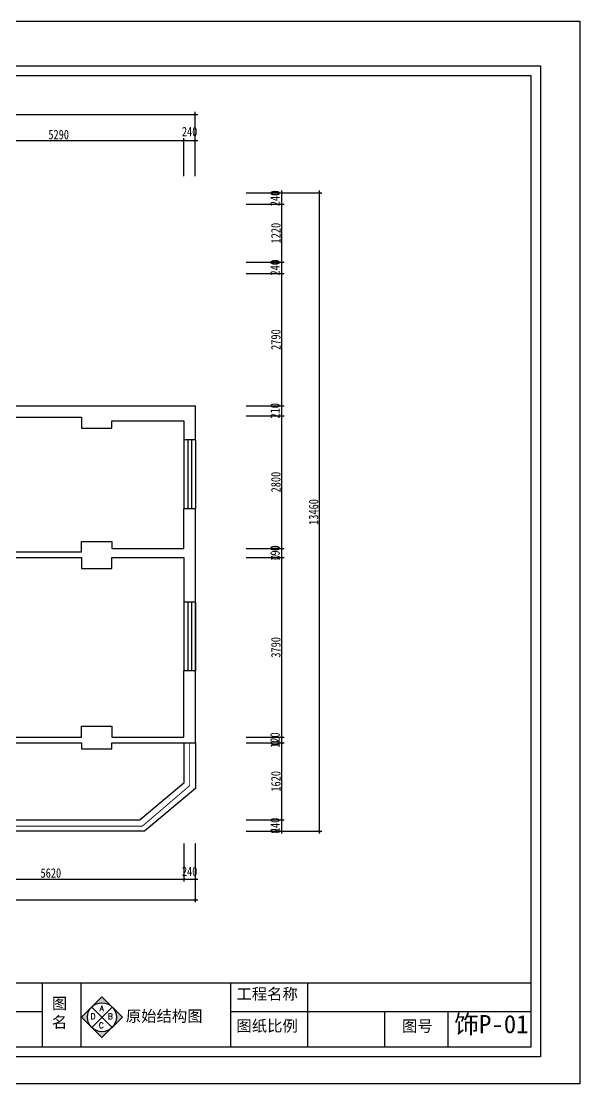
# Model space of a CAD drawing. Header units: millimetres. Extents: x 80308 to 204088, y -952573 to -878525.
# Drawn here: x 159093 to 170886, y -900932 to -878525 of the extents above; entities that cross this region are included whole.
import ezdxf

# ---------------------------------------------------------------- set-up
doc = ezdxf.new("R2010")
doc.units = ezdxf.units.MM
doc.header["$PDMODE"] = 3
for name, color, linetype in [('06其他', 8, 'Continuous'), ('2', 2, 'Continuous'), ('250', 250, 'Continuous'), ('细线', 250, 'Continuous')]:
    doc.layers.add(name, color=color, linetype=linetype)
doc.styles.add('DIM', font='simhei.ttf', dxfattribs={"width": 0.8})
doc.styles.add('PYHCN', font='')
doc.styles.add('ROMANC', font='romanc__.ttf')
doc.styles.get("Standard").update_dxf_attribs({"font": 'simhei.ttf'})
doc.styles.get('PYHCN').set_extended_font_data('SimSun')
doc.dimstyles.new('1-50', dxfattribs={"dimscale": 50, "dimtxt": 4, "dimasz": 1, "dimexe": 1, "dimexo": 0.1, "dimgap": 0.5, "dimtad": 1, "dimdec": 0, "dimdsep": 46, "dimtxsty": 'DIM', "dimblk": 'ARCHTICK', "dimcen": 4, "dimdle": 1, "dimclrd": 3, "dimclre": 3, "dimclrt": 1, "dimadec": 0, "dimazin": 0, "dimtfac": 1, "dimtdec": 0, "dimtmove": 2, "dimatfit": 3, "dimldrblk": 'DOT', "dimfxl": 15, "dimfxlon": 1, "dimarcsym": 0})

# ---------------------------------------------------------------- blocks, each defined once
blk = doc.blocks.new('_ArchTick')
at = {"color": 0, "linetype": 'ByBlock', "const_width": 0.15}
blk.add_lwpolyline([(-0.5, -0.5), (0.5, 0.5)], dxfattribs=at)
blk = doc.blocks.new('*D320')
at = {"layer": '250', "color": 3, "lineweight": -2}
for p, q in [((157239, -881793), (157239, -880993)), ((162529, -881793), (162529, -880993)), ((157189, -881043), (162579, -881043))]:
    blk.add_line(p, q, dxfattribs=at)
at = {"layer": 'Defpoints', "color": 0}
for p in [(162529, -881043), (157239, -888079), (162529, -888159)]:
    blk.add_point(p, dxfattribs=at)
at = {"layer": '250', "color": 3, "lineweight": -2, "xscale": 50, "yscale": 50, "zscale": 50, "rotation": 180}
blk.add_blockref('_ArchTick', (157239, -881043), dxfattribs=at)
at = {"layer": '250', "color": 3, "lineweight": -2, "xscale": 50, "yscale": 50, "zscale": 50}
blk.add_blockref('_ArchTick', (162529, -881043), dxfattribs=at)
at = {"layer": '250', "color": 1, "insert": (159884, -880917), "char_height": 200, "attachment_point": 5, "style": 'DIM'}
blk.add_mtext('5290', dxfattribs=at)
blk = doc.blocks.new('_Dot')
at = {"color": 0, "linetype": 'ByBlock', "lineweight": -2}
blk.add_line((-0.5, 0), (-1, 0), dxfattribs=at)
at = {"color": 0, "linetype": 'ByBlock', "const_width": 0.5}
blk.add_lwpolyline([(-0.25, 0, 1), (0.25, 0, 1)], format="xyb", close=True, dxfattribs=at)
blk = doc.blocks.new('*D321')
at = {"layer": '250', "color": 3, "lineweight": -2}
for p, q in [((162529, -881793), (162529, -880993)), ((162769, -881793), (162769, -880993)), ((162479, -881043), (162819, -881043))]:
    blk.add_line(p, q, dxfattribs=at)
at = {"layer": 'Defpoints', "color": 0}
for p in [(162769, -881043), (162769, -887839), (162529, -888159)]:
    blk.add_point(p, dxfattribs=at)
at = {"layer": '250', "color": 3, "lineweight": -2, "xscale": 50, "yscale": 50, "zscale": 50, "rotation": 180}
blk.add_blockref('_ArchTick', (162529, -881043), dxfattribs=at)
at = {"layer": '250', "color": 3, "lineweight": -2, "xscale": 50, "yscale": 50, "zscale": 50}
blk.add_blockref('_ArchTick', (162769, -881043), dxfattribs=at)
at = {"layer": '250', "color": 1, "insert": (162649, -880854), "char_height": 200, "attachment_point": 5, "style": 'DIM'}
blk.add_mtext('240', dxfattribs=at)
blk = doc.blocks.new('*D322')
at = {"layer": '250', "color": 3, "lineweight": -2}
for p, q in [((146519, -880489), (162819, -880489)), ((146569, -881239), (146569, -880439)), ((162769, -881239), (162769, -880439))]:
    blk.add_line(p, q, dxfattribs=at)
at = {"layer": 'Defpoints', "color": 0}
for p in [(162769, -880489), (146569, -881793), (162769, -881793)]:
    blk.add_point(p, dxfattribs=at)
at = {"layer": '250', "color": 3, "lineweight": -2, "xscale": 50, "yscale": 50, "zscale": 50, "rotation": 180}
blk.add_blockref('_ArchTick', (146569, -880489), dxfattribs=at)
at = {"layer": '250', "color": 3, "lineweight": -2, "xscale": 50, "yscale": 50, "zscale": 50}
blk.add_blockref('_ArchTick', (162769, -880489), dxfattribs=at)
at = {"layer": '250', "color": 1, "insert": (154669, -880363), "char_height": 200, "attachment_point": 5, "style": 'DIM'}
blk.add_mtext('16200', dxfattribs=at)
blk = doc.blocks.new('*D323')
at = {"layer": '250', "color": 3, "lineweight": -2}
for p, q in [((163845, -895604), (164645, -895604)), ((163845, -895604), (164645, -895604)), ((164595, -895604), (164595, -895604))]:
    blk.add_line(p, q, dxfattribs=at)
at = {"layer": 'Defpoints', "color": 0}
for p in [(155324, -895604), (160109, -895604), (164595, -895604)]:
    blk.add_point(p, dxfattribs=at)
at = {"layer": '250', "color": 1, "insert": (164453, -895604), "char_height": 200, "attachment_point": 5, "rotation": 90, "style": 'DIM'}
blk.add_mtext('0', dxfattribs=at)
blk = doc.blocks.new('*D324')
at = {"layer": '250', "color": 3, "lineweight": -2}
for p, q in [((164595, -895654), (164595, -895314)), ((163845, -895364), (164645, -895364)), ((163845, -895604), (164645, -895604))]:
    blk.add_line(p, q, dxfattribs=at)
at = {"layer": 'Defpoints', "color": 0}
for p in [(160022, -895364), (164595, -895364), (160109, -895604)]:
    blk.add_point(p, dxfattribs=at)
at = {"layer": '250', "color": 3, "lineweight": -2, "xscale": 50, "yscale": 50, "zscale": 50}
for p, rotation in [((164595, -895364), 90), ((164595, -895604), 270)]:
    blk.add_blockref('_ArchTick', p, dxfattribs=dict(at, rotation=rotation))
at = {"layer": '250', "color": 1, "insert": (164453, -895484), "char_height": 200, "attachment_point": 5, "rotation": 90, "style": 'DIM'}
blk.add_mtext('240', dxfattribs=at)
blk = doc.blocks.new('*D325')
at = {"layer": '250', "color": 3, "lineweight": -2}
for p, q in [((163845, -893744), (164645, -893744)), ((164595, -895414), (164595, -893694)), ((163845, -895364), (164645, -895364))]:
    blk.add_line(p, q, dxfattribs=at)
at = {"layer": 'Defpoints', "color": 0}
for p in [(159424, -893744), (164595, -893744), (160022, -895364)]:
    blk.add_point(p, dxfattribs=at)
at = {"layer": '250', "color": 3, "lineweight": -2, "xscale": 50, "yscale": 50, "zscale": 50}
for p, rotation in [((164595, -893744), 90), ((164595, -895364), 270)]:
    blk.add_blockref('_ArchTick', p, dxfattribs=dict(at, rotation=rotation))
at = {"layer": '250', "color": 1, "insert": (164469, -894554), "char_height": 200, "attachment_point": 5, "rotation": 90, "style": 'DIM'}
blk.add_mtext('1620', dxfattribs=at)
blk = doc.blocks.new('*D326')
at = {"layer": '250', "color": 3, "lineweight": -2}
for p, q in [((163845, -893744), (164645, -893744)), ((163845, -893744), (164645, -893744)), ((164595, -893744), (164595, -893744))]:
    blk.add_line(p, q, dxfattribs=at)
at = {"layer": 'Defpoints', "color": 0}
for p in [(159424, -893744), (160944, -893744), (164595, -893744)]:
    blk.add_point(p, dxfattribs=at)
at = {"layer": '250', "color": 1, "insert": (164453, -893744), "char_height": 200, "attachment_point": 5, "rotation": 90, "style": 'DIM'}
blk.add_mtext('0', dxfattribs=at)
blk = doc.blocks.new('*D327')
at = {"layer": '250', "color": 3, "lineweight": -2}
for p, q in [((163845, -893624), (164645, -893624)), ((163845, -893744), (164645, -893744)), ((164595, -893794), (164595, -893574))]:
    blk.add_line(p, q, dxfattribs=at)
at = {"layer": 'Defpoints', "color": 0}
for p in [(160944, -893624), (160944, -893744), (164595, -893624)]:
    blk.add_point(p, dxfattribs=at)
at = {"layer": '250', "color": 3, "lineweight": -2, "xscale": 50, "yscale": 50, "zscale": 50}
for p, rotation in [((164595, -893624), 90), ((164595, -893744), 270)]:
    blk.add_blockref('_ArchTick', p, dxfattribs=dict(at, rotation=rotation))
at = {"layer": '250', "color": 1, "insert": (164453, -893684), "char_height": 200, "attachment_point": 5, "rotation": 90, "style": 'DIM'}
blk.add_mtext('120', dxfattribs=at)
blk = doc.blocks.new('*D328')
at = {"layer": '250', "color": 3, "lineweight": -2}
for p, q in [((163845, -889834), (164645, -889834)), ((164595, -893674), (164595, -889784)), ((163845, -893624), (164645, -893624))]:
    blk.add_line(p, q, dxfattribs=at)
at = {"layer": 'Defpoints', "color": 0}
for p in [(160944, -889834), (164595, -889834), (160944, -893624)]:
    blk.add_point(p, dxfattribs=at)
at = {"layer": '250', "color": 3, "lineweight": -2, "xscale": 50, "yscale": 50, "zscale": 50}
for p, rotation in [((164595, -889834), 90), ((164595, -893624), 270)]:
    blk.add_blockref('_ArchTick', p, dxfattribs=dict(at, rotation=rotation))
at = {"layer": '250', "color": 1, "insert": (164469, -891729), "char_height": 200, "attachment_point": 5, "rotation": 90, "style": 'DIM'}
blk.add_mtext('3790', dxfattribs=at)
blk = doc.blocks.new('*D329')
at = {"layer": '250', "color": 3, "lineweight": -2}
for p, q in [((163845, -889834), (164645, -889834)), ((163845, -889834), (164645, -889834)), ((164595, -889834), (164595, -889834))]:
    blk.add_line(p, q, dxfattribs=at)
at = {"layer": 'Defpoints', "color": 0}
for p in [(159424, -889834), (160944, -889834), (164595, -889834)]:
    blk.add_point(p, dxfattribs=at)
at = {"layer": '250', "color": 1, "insert": (164453, -889834), "char_height": 200, "attachment_point": 5, "rotation": 90, "style": 'DIM'}
blk.add_mtext('0', dxfattribs=at)
blk = doc.blocks.new('*D330')
at = {"layer": '250', "color": 3, "lineweight": -2}
for p, q in [((163845, -889644), (164645, -889644)), ((164595, -889884), (164595, -889594)), ((163845, -889834), (164645, -889834))]:
    blk.add_line(p, q, dxfattribs=at)
at = {"layer": 'Defpoints', "color": 0}
for p in [(159424, -889644), (164595, -889644), (159424, -889834)]:
    blk.add_point(p, dxfattribs=at)
at = {"layer": '250', "color": 3, "lineweight": -2, "xscale": 50, "yscale": 50, "zscale": 50}
for p, rotation in [((164595, -889644), 90), ((164595, -889834), 270)]:
    blk.add_blockref('_ArchTick', p, dxfattribs=dict(at, rotation=rotation))
at = {"layer": '250', "color": 1, "insert": (164453, -889739), "char_height": 200, "attachment_point": 5, "rotation": 90, "style": 'DIM'}
blk.add_mtext('190', dxfattribs=at)
blk = doc.blocks.new('*D331')
at = {"layer": '250', "color": 3, "lineweight": -2}
for p, q in [((163845, -889644), (164645, -889644)), ((163845, -889644), (164645, -889644)), ((164595, -889644), (164595, -889644))]:
    blk.add_line(p, q, dxfattribs=at)
at = {"layer": 'Defpoints', "color": 0}
for p in [(159424, -889644), (160944, -889644), (164595, -889644)]:
    blk.add_point(p, dxfattribs=at)
at = {"layer": '250', "color": 1, "insert": (164453, -889644), "char_height": 200, "attachment_point": 5, "rotation": 90, "style": 'DIM'}
blk.add_mtext('0', dxfattribs=at)
blk = doc.blocks.new('*D332')
at = {"layer": '250', "color": 3, "lineweight": -2}
for p, q in [((163845, -886844), (164645, -886844)), ((164595, -889694), (164595, -886794)), ((163845, -889644), (164645, -889644))]:
    blk.add_line(p, q, dxfattribs=at)
at = {"layer": 'Defpoints', "color": 0}
for p in [(152114, -886844), (164595, -886844), (160944, -889644)]:
    blk.add_point(p, dxfattribs=at)
at = {"layer": '250', "color": 3, "lineweight": -2, "xscale": 50, "yscale": 50, "zscale": 50}
for p, rotation in [((164595, -886844), 90), ((164595, -889644), 270)]:
    blk.add_blockref('_ArchTick', p, dxfattribs=dict(at, rotation=rotation))
at = {"layer": '250', "color": 1, "insert": (164469, -888244), "char_height": 200, "attachment_point": 5, "rotation": 90, "style": 'DIM'}
blk.add_mtext('2800', dxfattribs=at)
blk = doc.blocks.new('*D333')
at = {"layer": '250', "color": 3, "lineweight": -2}
for p, q in [((164595, -886894), (164595, -886584)), ((163845, -886634), (164645, -886634)), ((163845, -886844), (164645, -886844))]:
    blk.add_line(p, q, dxfattribs=at)
at = {"layer": 'Defpoints', "color": 0}
for p in [(152114, -886844), (153654, -886634), (164595, -886634)]:
    blk.add_point(p, dxfattribs=at)
at = {"layer": '250', "color": 3, "lineweight": -2, "xscale": 50, "yscale": 50, "zscale": 50}
for p, rotation in [((164595, -886634), 90), ((164595, -886844), 270)]:
    blk.add_blockref('_ArchTick', p, dxfattribs=dict(at, rotation=rotation))
at = {"layer": '250', "color": 1, "insert": (164453, -886739), "char_height": 200, "attachment_point": 5, "rotation": 90, "style": 'DIM'}
blk.add_mtext('210', dxfattribs=at)
blk = doc.blocks.new('*D334')
at = {"layer": '250', "color": 3, "lineweight": -2}
for p, q in [((163845, -886634), (164645, -886634)), ((163845, -886634), (164645, -886634)), ((164595, -886634), (164595, -886634))]:
    blk.add_line(p, q, dxfattribs=at)
at = {"layer": 'Defpoints', "color": 0}
for p in [(150414, -886634), (153654, -886634), (164595, -886634)]:
    blk.add_point(p, dxfattribs=at)
at = {"layer": '250', "color": 1, "insert": (164453, -886634), "char_height": 200, "attachment_point": 5, "rotation": 90, "style": 'DIM'}
blk.add_mtext('0', dxfattribs=at)
blk = doc.blocks.new('*D335')
at = {"layer": '250', "color": 3, "lineweight": -2}
for p, q in [((163845, -883844), (164645, -883844)), ((164595, -886684), (164595, -883794)), ((163845, -886634), (164645, -886634))]:
    blk.add_line(p, q, dxfattribs=at)
at = {"layer": 'Defpoints', "color": 0}
for p in [(150174, -883844), (164595, -883844), (150414, -886634)]:
    blk.add_point(p, dxfattribs=at)
at = {"layer": '250', "color": 3, "lineweight": -2, "xscale": 50, "yscale": 50, "zscale": 50}
for p, rotation in [((164595, -883844), 90), ((164595, -886634), 270)]:
    blk.add_blockref('_ArchTick', p, dxfattribs=dict(at, rotation=rotation))
at = {"layer": '250', "color": 1, "insert": (164469, -885239), "char_height": 200, "attachment_point": 5, "rotation": 90, "style": 'DIM'}
blk.add_mtext('2790', dxfattribs=at)
blk = doc.blocks.new('*D336')
at = {"layer": '250', "color": 3, "lineweight": -2}
for p, q in [((163845, -883604), (164645, -883604)), ((164595, -883894), (164595, -883554)), ((163845, -883844), (164645, -883844))]:
    blk.add_line(p, q, dxfattribs=at)
at = {"layer": 'Defpoints', "color": 0}
for p in [(146744, -883604), (164595, -883604), (150174, -883844)]:
    blk.add_point(p, dxfattribs=at)
at = {"layer": '250', "color": 3, "lineweight": -2, "xscale": 50, "yscale": 50, "zscale": 50}
for p, rotation in [((164595, -883604), 90), ((164595, -883844), 270)]:
    blk.add_blockref('_ArchTick', p, dxfattribs=dict(at, rotation=rotation))
at = {"layer": '250', "color": 1, "insert": (164453, -883724), "char_height": 200, "attachment_point": 5, "rotation": 90, "style": 'DIM'}
blk.add_mtext('240', dxfattribs=at)
blk = doc.blocks.new('*D337')
at = {"layer": '250', "color": 3, "lineweight": -2}
for p, q in [((163845, -883604), (164645, -883604)), ((163845, -883604), (164645, -883604)), ((164595, -883604), (164595, -883604))]:
    blk.add_line(p, q, dxfattribs=at)
at = {"layer": 'Defpoints', "color": 0}
for p in [(146744, -883604), (150414, -883604), (164595, -883604)]:
    blk.add_point(p, dxfattribs=at)
at = {"layer": '250', "color": 1, "insert": (164453, -883604), "char_height": 200, "attachment_point": 5, "rotation": 90, "style": 'DIM'}
blk.add_mtext('0', dxfattribs=at)
blk = doc.blocks.new('*D338')
at = {"layer": '250', "color": 3, "lineweight": -2}
for p, q in [((164595, -883654), (164595, -882334)), ((163845, -882384), (164645, -882384)), ((163845, -883604), (164645, -883604))]:
    blk.add_line(p, q, dxfattribs=at)
at = {"layer": 'Defpoints', "color": 0}
for p in [(146334, -882384), (164595, -882384), (150414, -883604)]:
    blk.add_point(p, dxfattribs=at)
at = {"layer": '250', "color": 3, "lineweight": -2, "xscale": 50, "yscale": 50, "zscale": 50}
for p, rotation in [((164595, -882384), 90), ((164595, -883604), 270)]:
    blk.add_blockref('_ArchTick', p, dxfattribs=dict(at, rotation=rotation))
at = {"layer": '250', "color": 1, "insert": (164469, -882994), "char_height": 200, "attachment_point": 5, "rotation": 90, "style": 'DIM'}
blk.add_mtext('1220', dxfattribs=at)
blk = doc.blocks.new('*D339')
at = {"layer": '250', "color": 3, "lineweight": -2}
for p, q in [((164595, -882434), (164595, -882094)), ((163845, -882144), (164645, -882144)), ((163845, -882384), (164645, -882384))]:
    blk.add_line(p, q, dxfattribs=at)
at = {"layer": 'Defpoints', "color": 0}
for p in [(146194, -882144), (164595, -882144), (146334, -882384)]:
    blk.add_point(p, dxfattribs=at)
at = {"layer": '250', "color": 3, "lineweight": -2, "xscale": 50, "yscale": 50, "zscale": 50}
for p, rotation in [((164595, -882144), 90), ((164595, -882384), 270)]:
    blk.add_blockref('_ArchTick', p, dxfattribs=dict(at, rotation=rotation))
at = {"layer": '250', "color": 1, "insert": (164453, -882264), "char_height": 200, "attachment_point": 5, "rotation": 90, "style": 'DIM'}
blk.add_mtext('240', dxfattribs=at)
blk = doc.blocks.new('*D340')
at = {"layer": '250', "color": 3, "lineweight": -2}
for p, q in [((163845, -882144), (164645, -882144)), ((163845, -882144), (164645, -882144)), ((164595, -882144), (164595, -882144))]:
    blk.add_line(p, q, dxfattribs=at)
at = {"layer": 'Defpoints', "color": 0}
for p in [(146194, -882144), (146744, -882144), (164595, -882144)]:
    blk.add_point(p, dxfattribs=at)
at = {"layer": '250', "color": 1, "insert": (164453, -882144), "char_height": 200, "attachment_point": 5, "rotation": 90, "style": 'DIM'}
blk.add_mtext('0', dxfattribs=at)
blk = doc.blocks.new('*D341')
at = {"layer": '250', "color": 3, "lineweight": -2}
for p, q in [((165393, -895654), (165393, -882094)), ((164643, -882144), (165443, -882144)), ((164643, -895604), (165443, -895604))]:
    blk.add_line(p, q, dxfattribs=at)
at = {"layer": 'Defpoints', "color": 0}
for p in [(163845, -882144), (165393, -882144), (163845, -895604)]:
    blk.add_point(p, dxfattribs=at)
at = {"layer": '250', "color": 3, "lineweight": -2, "xscale": 50, "yscale": 50, "zscale": 50}
for p, rotation in [((165393, -882144), 90), ((165393, -895604), 270)]:
    blk.add_blockref('_ArchTick', p, dxfattribs=dict(at, rotation=rotation))
at = {"layer": '250', "color": 1, "insert": (165267, -888874), "char_height": 200, "attachment_point": 5, "rotation": 90, "style": 'DIM'}
blk.add_mtext('13460', dxfattribs=at)
blk = doc.blocks.new('*D347')
at = {"layer": '250', "color": 3, "lineweight": -2}
for p, q in [((156909, -895865), (156909, -896665)), ((162529, -895865), (162529, -896665)), ((156859, -896615), (162579, -896615))]:
    blk.add_line(p, q, dxfattribs=at)
at = {"layer": 'Defpoints', "color": 0}
for p in [(162529, -892489), (156909, -893259), (162529, -896615)]:
    blk.add_point(p, dxfattribs=at)
at = {"layer": '250', "color": 3, "lineweight": -2, "xscale": 50, "yscale": 50, "zscale": 50, "rotation": 180}
blk.add_blockref('_ArchTick', (156909, -896615), dxfattribs=at)
at = {"layer": '250', "color": 3, "lineweight": -2, "xscale": 50, "yscale": 50, "zscale": 50}
blk.add_blockref('_ArchTick', (162529, -896615), dxfattribs=at)
at = {"layer": '250', "color": 1, "insert": (159719, -896489), "char_height": 200, "attachment_point": 5, "style": 'DIM'}
blk.add_mtext('5620', dxfattribs=at)
blk = doc.blocks.new('*D348')
at = {"layer": '250', "color": 3, "lineweight": -2}
for p, q in [((162529, -895865), (162529, -896665)), ((162769, -895865), (162769, -896665)), ((162479, -896615), (162819, -896615))]:
    blk.add_line(p, q, dxfattribs=at)
at = {"layer": 'Defpoints', "color": 0}
for p in [(162529, -892489), (162769, -892602), (162769, -896615)]:
    blk.add_point(p, dxfattribs=at)
at = {"layer": '250', "color": 3, "lineweight": -2, "xscale": 50, "yscale": 50, "zscale": 50, "rotation": 180}
blk.add_blockref('_ArchTick', (162529, -896615), dxfattribs=at)
at = {"layer": '250', "color": 3, "lineweight": -2, "xscale": 50, "yscale": 50, "zscale": 50}
blk.add_blockref('_ArchTick', (162769, -896615), dxfattribs=at)
at = {"layer": '250', "color": 1, "insert": (162649, -896454), "char_height": 200, "attachment_point": 5, "style": 'DIM'}
blk.add_mtext('240', dxfattribs=at)
blk = doc.blocks.new('*D349')
at = {"layer": '250', "color": 3, "lineweight": -2}
for p, q in [((146569, -896306), (146569, -897106)), ((162769, -896306), (162769, -897106)), ((146519, -897056), (162819, -897056))]:
    blk.add_line(p, q, dxfattribs=at)
at = {"layer": 'Defpoints', "color": 0}
for p in [(146569, -895865), (162769, -895865), (162769, -897056)]:
    blk.add_point(p, dxfattribs=at)
at = {"layer": '250', "color": 3, "lineweight": -2, "xscale": 50, "yscale": 50, "zscale": 50, "rotation": 180}
blk.add_blockref('_ArchTick', (146569, -897056), dxfattribs=at)
at = {"layer": '250', "color": 3, "lineweight": -2, "xscale": 50, "yscale": 50, "zscale": 50}
blk.add_blockref('_ArchTick', (162769, -897056), dxfattribs=at)
at = {"layer": '250', "color": 1, "insert": (154669, -896930), "char_height": 200, "attachment_point": 5, "style": 'DIM'}
blk.add_mtext('16200', dxfattribs=at)
blk = doc.blocks.new('esrfgrrtgjhtfy')
at = {"layer": '细线', "lineweight": -3}
h = blk.add_hatch(color=3, dxfattribs=at)
h.paths.add_polyline_path([(890788, 61249), (890584, 61453), (890380, 61249, -0.414214)])
h.paths.add_polyline_path([(890176, 61045), (890380, 60841, -0.198912), (890296, 61045, -0.198912), (890380, 61249)])
h.paths.add_polyline_path([(890380, 60841), (890584, 60637), (890788, 60841, -0.414214)])
h.paths.add_polyline_path([(890788, 61249, -0.198912), (890873, 61045, -0.198912), (890788, 60841), (890992, 61045)])
at = {"layer": '06其他', "color": 4, "linetype": 'ByBlock'}
for p, q in [((871846, 80042), (899351, 80042)), ((899351, 80042), (899351, 60252)), ((872038, 79849), (899159, 79849)), ((899159, 79849), (899159, 60445)), ((872038, 61730), (899159, 61730)), ((889390, 61730), (889390, 60446)), ((890160, 61730), (890160, 60446)), ((893153, 61730), (893153, 60446)), ((894696, 61730), (894696, 60446)), ((889390, 61154), (873727, 61154)), ((899157, 61154), (893153, 61154)), ((896242, 60446), (896242, 61154)), ((897504, 60446), (897504, 61154)), ((899159, 60445), (872038, 60445)), ((899351, 60252), (871846, 60252))]:
    blk.add_line(p, q, dxfattribs=at)
at = {"layer": '细线', "color": 3, "lineweight": -3}
for p, q in [((890584, 61453), (890176, 61045)), ((890992, 61045), (890584, 61453)), ((890380, 61249), (890788, 60841)), ((890788, 61249), (890380, 60841)), ((890176, 61045), (890584, 60637)), ((890584, 60637), (890992, 61045))]:
    blk.add_line(p, q, dxfattribs=at)
at = {"layer": '细线', "color": 1, "lineweight": -3}
blk.add_lwpolyline([(870703, 80935), (900137, 80935), (900137, 59717), (870703, 59717)], close=True, dxfattribs=at)
at = {"layer": '细线', "color": 3, "lineweight": -3}
blk.add_circle((890584, 61045), 289, dxfattribs=at)
at = {"layer": '2', "insert": (897626, 61090), "char_height": 364.1, "width": 6047.9, "attachment_point": 1, "style": 'PYHCN'}
blk.add_mtext('饰P-01', dxfattribs=at)
at = {"layer": '细线', "color": 3, "lineweight": -3, "style": 'ROMANC'}
for s, p in [('D', (890354, 61006)), ('A', (890535, 61168)), ('B', (890699, 61005)), ('C', (890519, 60826))]:
    blk.add_text(s, height=113, dxfattribs=at).set_placement(p)
at = {"layer": '细线', "color": 3, "lineweight": -3, "char_height": 225, "width": 3414.47, "attachment_point": 1}
for s, insert in [('{\\f经典长宋繁|b0|i0|c134|p49;工程名称}', (893272, 61623)), ('{\\f经典长宋繁|b0|i0|c134|p49;图\\P名}', (889583, 61434)), ('原始结构图', (891061, 61181)), ('{\\f经典长宋繁|b0|i0|c134|p49;图纸比例}', (893272, 60985)), ('{\\f经典长宋繁|b0|i0|c134|p49;图号}', (896584, 60981))]:
    blk.add_mtext(s, dxfattribs=dict(at, insert=insert))

msp = doc.modelspace()

# ---------------------------------------------------------------- linework, layer by layer
at = {"layer": '250', "color": 0}
for p, q in [((156089.2, -886634.4), (162769.2, -886634.4)), ((162769.2, -887354.4), (162769.2, -886634.4)), ((157239.2, -886874.4), (160369.2, -886874.4)), ((160369.2, -886874.4), (160369.2, -887104.4)), ((161009.2, -887104.4), (161009.2, -886954.4)), ((161009.2, -886954.4), (162529.2, -886954.4)), ((162529.2, -886954.4), (162529.2, -887354.4)), ((160369.2, -887104.4), (161009.2, -887104.4)), ((162769.2, -887354.4), (162529.2, -887354.4)), ((162529.2, -889644.4), (162529.2, -888804.4)), ((162769.2, -888804.4), (162529.2, -888804.4)), ((162769.2, -890774.1), (162769.2, -888804.4)), ((160369.2, -889724.4), (160369.2, -889494.4)), ((160369.2, -889494.4), (161009.2, -889494.4)), ((161009.2, -889494.4), (161009.2, -889644.4)), ((160369.2, -889724.4), (157849.2, -889724.4)), ((161009.2, -889644.4), (162529.2, -889644.4)), ((157709.2, -889834.4), (160369.2, -889834.4)), ((160369.2, -889834.4), (160369.2, -890064.4)), ((161009.2, -889834.4), (162529.2, -889834.4)), ((161009.2, -890064.4), (161009.2, -889834.4)), ((162529.2, -889834.4), (162529.2, -890774.1)), ((160369.2, -890064.4), (161009.2, -890064.4)), ((162769.2, -890774.1), (162529.2, -890774.1)), ((162769.2, -892224.1), (162529.2, -892224.1)), ((162529.2, -893624.4), (162529.2, -892224.1)), ((162769.2, -893744.4), (162769.2, -892224.1)), ((160369.2, -893624.4), (160369.2, -893394.4)), ((160369.2, -893394.4), (161009.2, -893394.4)), ((161009.2, -893394.4), (161009.2, -893624.4)), ((156909.2, -893744.4), (160369.2, -893744.4)), ((158169.2, -893624.4), (160369.2, -893624.4)), ((160369.2, -893744.4), (160369.2, -893866)), ((161009.2, -893624.4), (162529.2, -893624.4)), ((161009.2, -893744.4), (162529.2, -893744.4)), ((161009.2, -893866), (161009.2, -893744.4)), ((162529.2, -893744.4), (162769.2, -893744.4)), ((160369.2, -893866), (161009.2, -893866))]:
    msp.add_line(p, q, dxfattribs=at)
at = {"layer": '250', "color": 3}
for p, q in [((162529.2, -887354.4), (162529.2, -888804.4)), ((162609.2, -887354.4), (162609.2, -888804.4)), ((162689.2, -887354.4), (162689.2, -888804.4)), ((162769.2, -887354.4), (162769.2, -888804.4)), ((162529.2, -890774.1), (162529.2, -892224.1)), ((162529.2, -890774.1), (162529.2, -892224.1)), ((162609.2, -890774.1), (162609.2, -892224.1)), ((162689.2, -890774.1), (162689.2, -892224.1)), ((162769.2, -892224.1), (162769.2, -890774.1)), ((162769.2, -890774.1), (162769.2, -892224.1)), ((162529.2, -893744.4), (162529.2, -894594.4)), ((162769.2, -893744.4), (162769.2, -894706.7)), ((162529.2, -894594.4), (161606.3, -895364.4)), ((162769.2, -894706.7), (161693.3, -895604.4)), ((156909.2, -895364.4), (161606.3, -895364.4)), ((161693.3, -895604.4), (156909.2, -895604.4))]:
    msp.add_line(p, q, dxfattribs=at)
at = {"layer": '250', "color": 3, "const_width": 20}
msp.add_lwpolyline([(162649.2, -893744.4), (162649.2, -894645), (161647.3, -895502.3), (156912.8, -895502.3)], dxfattribs=at)

# ---------------------------------------------------------------- block references
at = {"color": 7, "xscale": 1.05600000006234, "yscale": 1.056000000055064, "zscale": 1.056}
msp.add_blockref('esrfgrrtgjhtfy', (-779658.7, -963992.7), dxfattribs=at)

# ---------------------------------------------------------------- dimensions: what is measured, and where the dimension line sits
at = {"layer": '250', "color": 0}
for base, p1, p2, picture, middle in [((162769.2, -880489.1), (146569.2, -881792.9), (162769.2, -881792.9), '*D322', (154669.2, -880362.9)), ((162529.2, -881042.9), (157239.2, -888079.3), (162529.2, -888159.3), '*D320', (159884.2, -880916.7)), ((162769.2, -881042.9), (162529.2, -888159.3), (162769.2, -887839.3), '*D321', (162649.2, -880854.2)), ((162529.2, -896615.5), (156909.2, -893259.4), (162529.2, -892489.4), '*D347', (159719.2, -896489.3)), ((162769.2, -897055.6), (146569.2, -895865.5), (162769.2, -895865.5), '*D349', (154669.2, -896929.5))]:
    dim = msp.add_linear_dim(base=base, p1=p1, p2=p2, dimstyle='1-50', dxfattribs=at)
    dim.commit()
    dim.dimension.update_dxf_attribs({"geometry": picture, "text_midpoint": middle})
for base, p1, p2, picture, middle in [((164595.1, -882144.4), (146334.4, -882384.4), (146194.4, -882144.4), '*D339', (164452.6, -882264.4)), ((164595.0919762, -882144.3990774), (146194.4266061, -882144.3990774), (146744.4266061, -882144.3990774), '*D340', (164452.5644326, -882144.3990774)), ((164595.1, -883604.4), (150174.4, -883844.4), (146744.4, -883604.4), '*D336', (164452.6, -883724.4)), ((164595.0919762, -883604.3990774), (146744.4266061, -883604.3990774), (150414.4266061, -883604.3990774), '*D337', (164452.5644326, -883604.3990774)), ((164595.0919762, -886634.3990774), (153654.4266061, -886634.3990774), (150414.4266061, -886634.3990774), '*D334', (164452.5644326, -886634.3990774)), ((164595.1, -886634.4), (152114.4, -886844.4), (153654.4, -886634.4), '*D333', (164452.6, -886739.4)), ((164595.1, -889644.4), (159424.4, -889834.4), (159424.4, -889644.4), '*D330', (164452.6, -889739.4)), ((164595.0919762, -889644.3990774), (159424.4266061, -889644.3990774), (160944.4266061, -889644.3990774), '*D331', (164452.5644326, -889644.3990774)), ((164595.0919762, -889834.3990774), (160944.4266061, -889834.3990774), (159424.4266061, -889834.3990774), '*D329', (164452.5644326, -889834.3990774)), ((164595.1, -893624.4), (160944.4, -893744.4), (160944.4, -893624.4), '*D327', (164452.6, -893684.4)), ((164595.0919762, -893744.3990774), (159424.4266061, -893744.3990774), (160944.4266061, -893744.3990774), '*D326', (164452.5644326, -893744.3990774)), ((164595.1, -895364.4), (160108.5, -895604.4), (160021.5, -895364.4), '*D324', (164452.6, -895484.4)), ((164595.0919762, -895604.3990774), (155324.4266061, -895604.3990774), (160108.5110219, -895604.3990774), '*D323', (164452.5644326, -895604.3990774))]:
    dim = msp.add_linear_dim(base=base, p1=p1, p2=p2, angle=270, dimstyle='1-50', dxfattribs=at)
    dim.commit()
    dim.dimension.update_dxf_attribs({"geometry": picture, "text_midpoint": middle, "dimtype": 160})
for base, p1, p2, angle, picture, middle in [((165393.5, -882144.4), (163845.1, -895604.4), (163845.1, -882144.4), 90, '*D341', (165267.3, -888874.4)), ((164595.1, -882384.4), (150414.4, -883604.4), (146334.4, -882384.4), 270, '*D338', (164469, -882994.4)), ((164595.1, -883844.4), (150414.4, -886634.4), (150174.4, -883844.4), 270, '*D335', (164469, -885239.4)), ((164595.1, -886844.4), (160944.4, -889644.4), (152114.4, -886844.4), 270, '*D332', (164469, -888244.4)), ((164595.1, -889834.4), (160944.4, -893624.4), (160944.4, -889834.4), 270, '*D328', (164469, -891729.4)), ((164595.1, -893744.4), (160021.5, -895364.4), (159424.4, -893744.4), 270, '*D325', (164469, -894554.4))]:
    dim = msp.add_linear_dim(base=base, p1=p1, p2=p2, angle=angle, dimstyle='1-50', dxfattribs=at)
    dim.commit()
    dim.dimension.update_dxf_attribs({"geometry": picture, "text_midpoint": middle})
dim = msp.add_linear_dim(base=(162769.2, -896615.5), p1=(162529.2, -892489.4), p2=(162769.2, -892601.8), dimstyle='1-50', dxfattribs=at)
dim.commit()
dim.dimension.update_dxf_attribs({"geometry": '*D348', "text_midpoint": (162649.2, -896453.8), "dimtype": 160})

doc.saveas('drawing.dxf')
